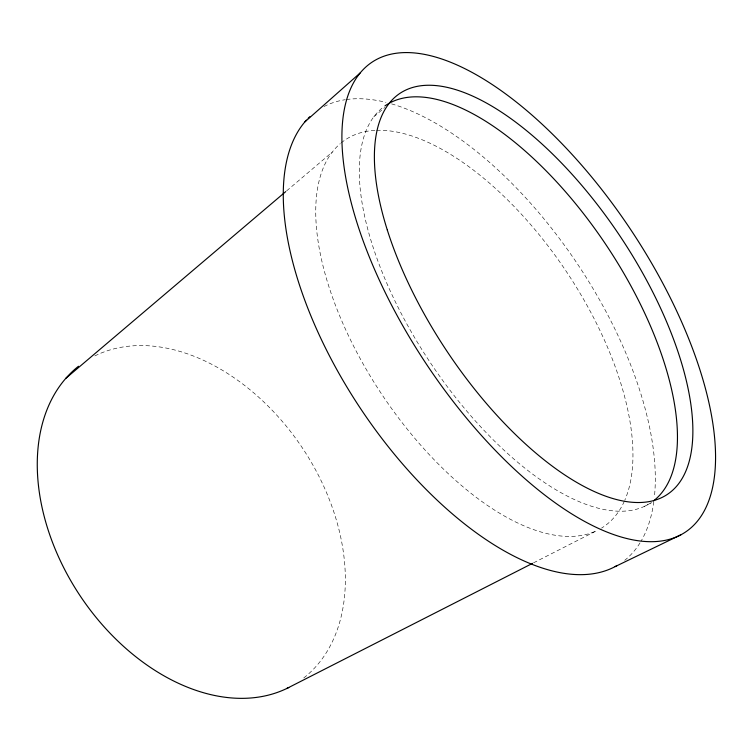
<?xml version="1.0" encoding="UTF-8"?>
<svg xmlns="http://www.w3.org/2000/svg" width="752" height="752" viewBox="0 0 752 752"><rect width="100%" height="100%" fill="white"/><g stroke="black" fill="none" stroke-linecap="round" stroke-linejoin="round"><path stroke-width="0.56" stroke-dasharray="3.76 2.82" d="M286.662 190.839L332.252 152.13M373.782 116.87L384.761 107.545M533.544 562.844L596.317 530.884A232.612 110.835 56.3 0 1 381.161 393.39A232.612 110.835 56.3 0 1 340.261 143.651M644.483 506.359L651.758 502.646M323.999 106.549A272.468 130.35 56.3 0 1 345.271 99.696M346.39 99.537A272.468 130.35 56.3 0 1 386.002 102.366M391.557 103.87A272.468 130.35 56.3 0 1 577.348 263.783A272.468 130.35 56.3 0 1 654.372 497.128M653.836 501.575A272.468 130.35 56.3 0 1 641.136 541.036M640.018 542.888A272.468 130.35 56.3 0 1 624.705 560.315M650.621 502.938A238.863 105.778 56.3 0 1 431.714 364.72A238.863 105.778 56.3 0 1 383.943 106.643M341.135 142.908A232.612 110.835 56.3 0 1 375.445 130.35M376.62 130.303A232.612 110.835 56.3 0 1 565.739 270.617A232.612 110.835 56.3 0 1 624.79 500.23M624.329 501.274A232.612 110.835 56.3 0 1 601.515 528.101M94.79 355.931A192.427 133.471 56.3 0 1 304.739 451.538A192.427 133.471 56.3 0 1 302.727 678.727"/><path stroke-width="1.13" d="M304.898 121.88L360.217 72.916M65.903 378.265L285.769 191.591M286.653 688.55L532.501 563.37M615.08 566.632L680.945 534.766A282.404 122.294 56.3 0 0 546.206 128.056A282.404 122.294 56.3 0 0 358.901 228.646A282.404 122.294 56.3 0 0 680.945 534.766M617.101 565.513A272.468 130.35 56.3 0 1 367.625 418.949A272.468 130.35 56.3 0 1 306.487 120.076M308.123 118.346A272.468 130.35 56.3 0 1 309.815 116.682M384.892 105.947A238.863 105.778 56.3 0 1 603.555 241.148A238.863 105.778 56.3 0 1 653.479 500.898M288.768 687.507A192.427 133.471 56.3 0 1 78.979 594.061A192.427 133.471 56.3 0 1 78.499 366.252M387.308 230.018A241.025 103.936 56.3 0 0 661.121 497.88A241.025 103.936 56.3 0 0 552.325 153.765A241.025 103.936 56.3 0 0 387.308 230.018"/></g></svg>
